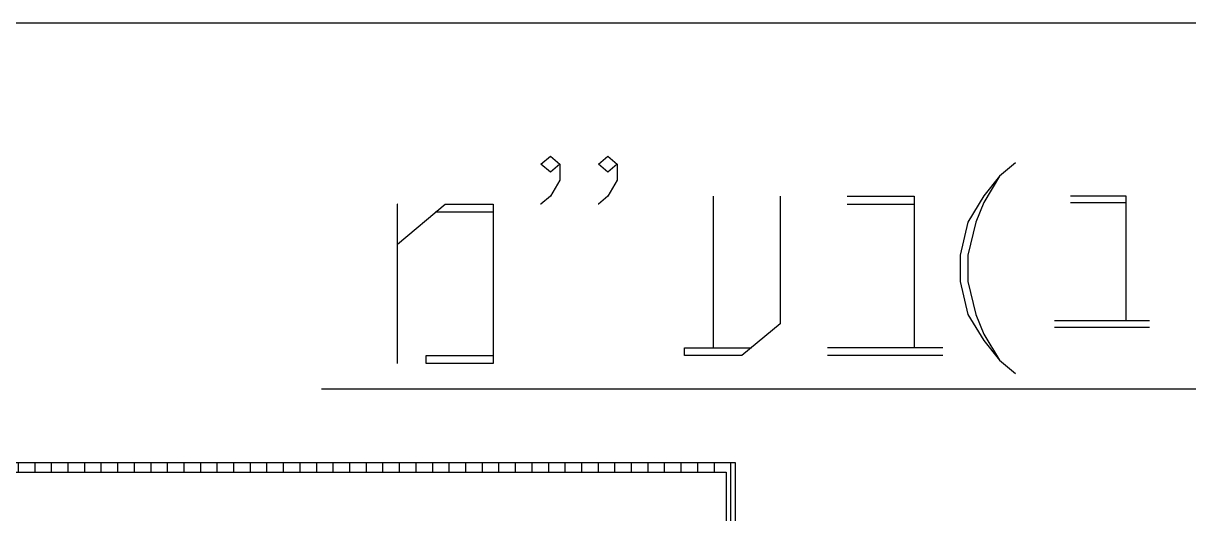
# Model space of a CAD drawing. Extents: x 271 to 16033, y -55852 to 2525.
# Drawn here: x 15933.132 to 15936.608, y -55789.407 to -55787.942 of the extents above; entities that cross this region are included whole.
import ezdxf

# ---------------------------------------------------------------- set-up
doc = ezdxf.new("R2010")
doc.units = 0
doc.header["$MEASUREMENT"] = 0
doc.layers.add('1501-KIR-BETON', color=30, linetype='Continuous')
doc.layers.add('LOGO', color=7, linetype='Continuous')

msp = doc.modelspace()

# ---------------------------------------------------------------- hatches: boundary and pattern name
at = {"layer": '1501-KIR-BETON', "linetype": 'Continuous', "ltscale": 0.125}
h = msp.add_hatch(dxfattribs=at)
h.set_pattern_fill('ANSI31', color=250, scale=0.39543, angle=45, style=0, pattern_type=2)
h.set_pattern_definition([(90, (-439.163473, -591.78704), (-0.04942873692, 3e-18), [])])
h.paths.add_polyline_path([(15930.40698, -55789.25488), (15930.40698, -55792.31202), (15935.2559, -55792.31202), (15935.2559, -55789.25488)], flags=0)
h.paths.add_polyline_path([(15930.43414, -55789.28247), (15935.22791, -55789.28247), (15935.22791, -55792.284), (15930.43414, -55792.284)], flags=0)

# ---------------------------------------------------------------- linework, layer by layer
at = {"layer": '1501-KIR-BETON', "color": 250, "linetype": 'Continuous', "ltscale": 0.125}
for p, q in [((15934.67535, -55788.36319, 1172.19571), (15934.70397, -55788.33971, 1172.19571)), ((15934.70397, -55788.38741, 1172.19571), (15934.67535, -55788.36319, 1172.19571)), ((15934.70397, -55788.33971, 1172.19571), (15934.73259, -55788.36319, 1172.19571)), ((15934.73259, -55788.36319, 1172.19571), (15934.70397, -55788.38741, 1172.19571)), ((15934.73259, -55788.36319, 1172.19571), (15934.73259, -55788.4109, 1172.19571)), ((15934.84708, -55788.36319, 1172.19571), (15934.8757, -55788.33971, 1172.19571)), ((15934.8757, -55788.38741, 1172.19571), (15934.84708, -55788.36319, 1172.19571)), ((15934.8757, -55788.33971, 1172.19571), (15934.90359, -55788.36319, 1172.19571)), ((15934.90359, -55788.36319, 1172.19571), (15934.8757, -55788.38741, 1172.19571)), ((15934.90359, -55788.36319, 1172.19571), (15934.90359, -55788.4109, 1172.19571)), ((15936.09103, -55788.35952, 1172.19571), (15936.04406, -55788.39915, 1172.19571)), ((15936.04406, -55788.39915, 1172.19571), (15935.99709, -55788.45787, 1172.19571)), ((15936.04406, -55788.39915, 1172.19571), (15935.99709, -55788.47768, 1172.19571)), ((15934.73259, -55788.4109, 1172.19571), (15934.70397, -55788.4586, 1172.19571)), ((15934.90359, -55788.4109, 1172.19571), (15934.8757, -55788.4586, 1172.19571)), ((15934.70397, -55788.4586, 1172.19571), (15934.67535, -55788.48282, 1172.19571)), ((15934.8757, -55788.4586, 1172.19571), (15934.84708, -55788.48282, 1172.19571)), ((15935.18907, -55788.4586, 1172.19571), (15935.18907, -55788.91141, 1172.19571)), ((15935.38943, -55788.4586, 1172.19571), (15935.38943, -55788.83949, 1172.19571)), ((15935.58905, -55788.4586, 1172.19571), (15935.78867, -55788.4586, 1172.19571)), ((15935.78867, -55788.4586, 1172.19571), (15935.78867, -55788.91141, 1172.19571)), ((15935.99709, -55788.45787, 1172.19571), (15935.94939, -55788.53639, 1172.19571)), ((15936.25543, -55788.45787, 1172.19571), (15936.42055, -55788.45787, 1172.19571)), ((15936.42055, -55788.45787, 1172.19571), (15936.42055, -55788.83069, 1172.19571)), ((15934.24748, -55788.48282, 1172.19571), (15934.24675, -55788.48282, 1172.19571)), ((15934.24748, -55788.95838, 1172.19571), (15934.24748, -55788.48282, 1172.19571)), ((15934.24748, -55788.60171, 1172.19571), (15934.38986, -55788.48282, 1172.19571)), ((15934.38986, -55788.48282, 1172.19571), (15934.53297, -55788.48282, 1172.19571)), ((15934.53297, -55788.48282, 1172.19571), (15934.53297, -55788.5063, 1172.19571)), ((15934.67535, -55788.48282, 1172.19571), (15934.67461, -55788.48282, 1172.19571)), ((15934.84708, -55788.48282, 1172.19571), (15934.84634, -55788.48282, 1172.19571)), ((15935.58905, -55788.48282, 1172.19571), (15935.78867, -55788.48282, 1172.19571)), ((15935.78867, -55788.48282, 1172.19571), (15935.78793, -55788.48282, 1172.19571)), ((15935.99709, -55788.47768, 1172.19571), (15935.97287, -55788.53639, 1172.19571)), ((15936.25543, -55788.47768, 1172.19571), (15936.42055, -55788.47768, 1172.19571)), ((15936.42055, -55788.47768, 1172.19571), (15936.41982, -55788.47768, 1172.19571)), ((15934.36124, -55788.5063, 1172.19571), (15934.3605, -55788.5063, 1172.19571)), ((15934.53297, -55788.5063, 1172.19571), (15934.36124, -55788.5063, 1172.19571)), ((15934.53297, -55788.5063, 1172.19571), (15934.53297, -55788.95838, 1172.19571)), ((15935.94939, -55788.53639, 1172.19571), (15935.92591, -55788.63473, 1172.19571)), ((15935.97287, -55788.53639, 1172.19571), (15935.94939, -55788.63473, 1172.19571)), ((15935.92591, -55788.63473, 1172.19571), (15935.92591, -55788.71326, 1172.19571)), ((15935.94939, -55788.63473, 1172.19571), (15935.94939, -55788.71326, 1172.19571)), ((15935.92591, -55788.71326, 1172.19571), (15935.94939, -55788.8116, 1172.19571)), ((15935.94939, -55788.71326, 1172.19571), (15935.97287, -55788.8116, 1172.19571)), ((15935.94939, -55788.8116, 1172.19571), (15935.99709, -55788.89013, 1172.19571)), ((15935.97287, -55788.8116, 1172.19571), (15935.99709, -55788.87032, 1172.19571)), ((15935.38943, -55788.83949, 1172.19571), (15935.27494, -55788.9349, 1172.19571)), ((15936.20846, -55788.83069, 1172.19571), (15936.20772, -55788.83069, 1172.19571)), ((15936.20846, -55788.8505, 1172.19571), (15936.20772, -55788.8505, 1172.19571)), ((15936.49101, -55788.83069, 1172.19571), (15936.20846, -55788.83069, 1172.19571)), ((15936.49101, -55788.8505, 1172.19571), (15936.20846, -55788.8505, 1172.19571)), ((15936.42055, -55788.83069, 1172.19571), (15936.41982, -55788.83069, 1172.19571)), ((15935.99709, -55788.87032, 1172.19571), (15936.04406, -55788.94884, 1172.19571)), ((15935.10394, -55788.91141, 1172.19571), (15935.30356, -55788.91141, 1172.19571)), ((15935.10394, -55788.9349, 1172.19571), (15935.10394, -55788.91141, 1172.19571)), ((15935.18907, -55788.91141, 1172.19571), (15935.18834, -55788.91141, 1172.19571)), ((15935.30356, -55788.91141, 1172.19571), (15935.30283, -55788.91141, 1172.19571)), ((15935.5318, -55788.91141, 1172.19571), (15935.53107, -55788.91141, 1172.19571)), ((15935.87453, -55788.91141, 1172.19571), (15935.5318, -55788.91141, 1172.19571)), ((15935.78867, -55788.91141, 1172.19571), (15935.78793, -55788.91141, 1172.19571)), ((15935.99709, -55788.89013, 1172.19571), (15936.04406, -55788.94884, 1172.19571)), ((15934.33335, -55788.9349, 1172.19571), (15934.53297, -55788.9349, 1172.19571)), ((15934.33335, -55788.95838, 1172.19571), (15934.33335, -55788.9349, 1172.19571)), ((15934.53297, -55788.9349, 1172.19571), (15934.53224, -55788.9349, 1172.19571)), ((15935.27494, -55788.9349, 1172.19571), (15935.10394, -55788.9349, 1172.19571)), ((15935.5318, -55788.9349, 1172.19571), (15935.53107, -55788.9349, 1172.19571)), ((15935.87453, -55788.9349, 1172.19571), (15935.5318, -55788.9349, 1172.19571)), ((15936.04406, -55788.94884, 1172.19571), (15936.04333, -55788.94884, 1172.19571)), ((15936.04406, -55788.94884, 1172.19571), (15936.09103, -55788.98847, 1172.19571)), ((15934.53297, -55788.95838, 1172.19571), (15934.33335, -55788.95838, 1172.19571)), ((15936.09103, -55788.98847, 1172.19571), (15936.0903, -55788.98847, 1172.19571)), ((15942.37832, -55789.03471, 1172.19571), (15934.02132, -55789.03471, 1172.19571))]:
    msp.add_line(p, q, dxfattribs=at)
at = {"layer": '1501-KIR-BETON', "color": 250, "linetype": 'Continuous', "ltscale": 0.125, "elevation": 1172.19571}
for points in [[(15930.40698, -55789.25488), (15930.40698, -55792.31202), (15935.2559, -55792.31202), (15935.2559, -55789.25488)], [(15930.43415, -55789.28247), (15935.22791, -55789.28247), (15935.22791, -55792.284), (15930.43415, -55792.284)]]:
    msp.add_lwpolyline(points, close=True, dxfattribs=at)
at = {"layer": 'LOGO', "color": 250, "linetype": 'Continuous', "ltscale": 0.01}
msp.add_line((15944.64714, -55787.94239, 1172.19571), (15929.7372, -55787.94239, 1172.19571), dxfattribs=at)

doc.saveas('drawing.dxf')
